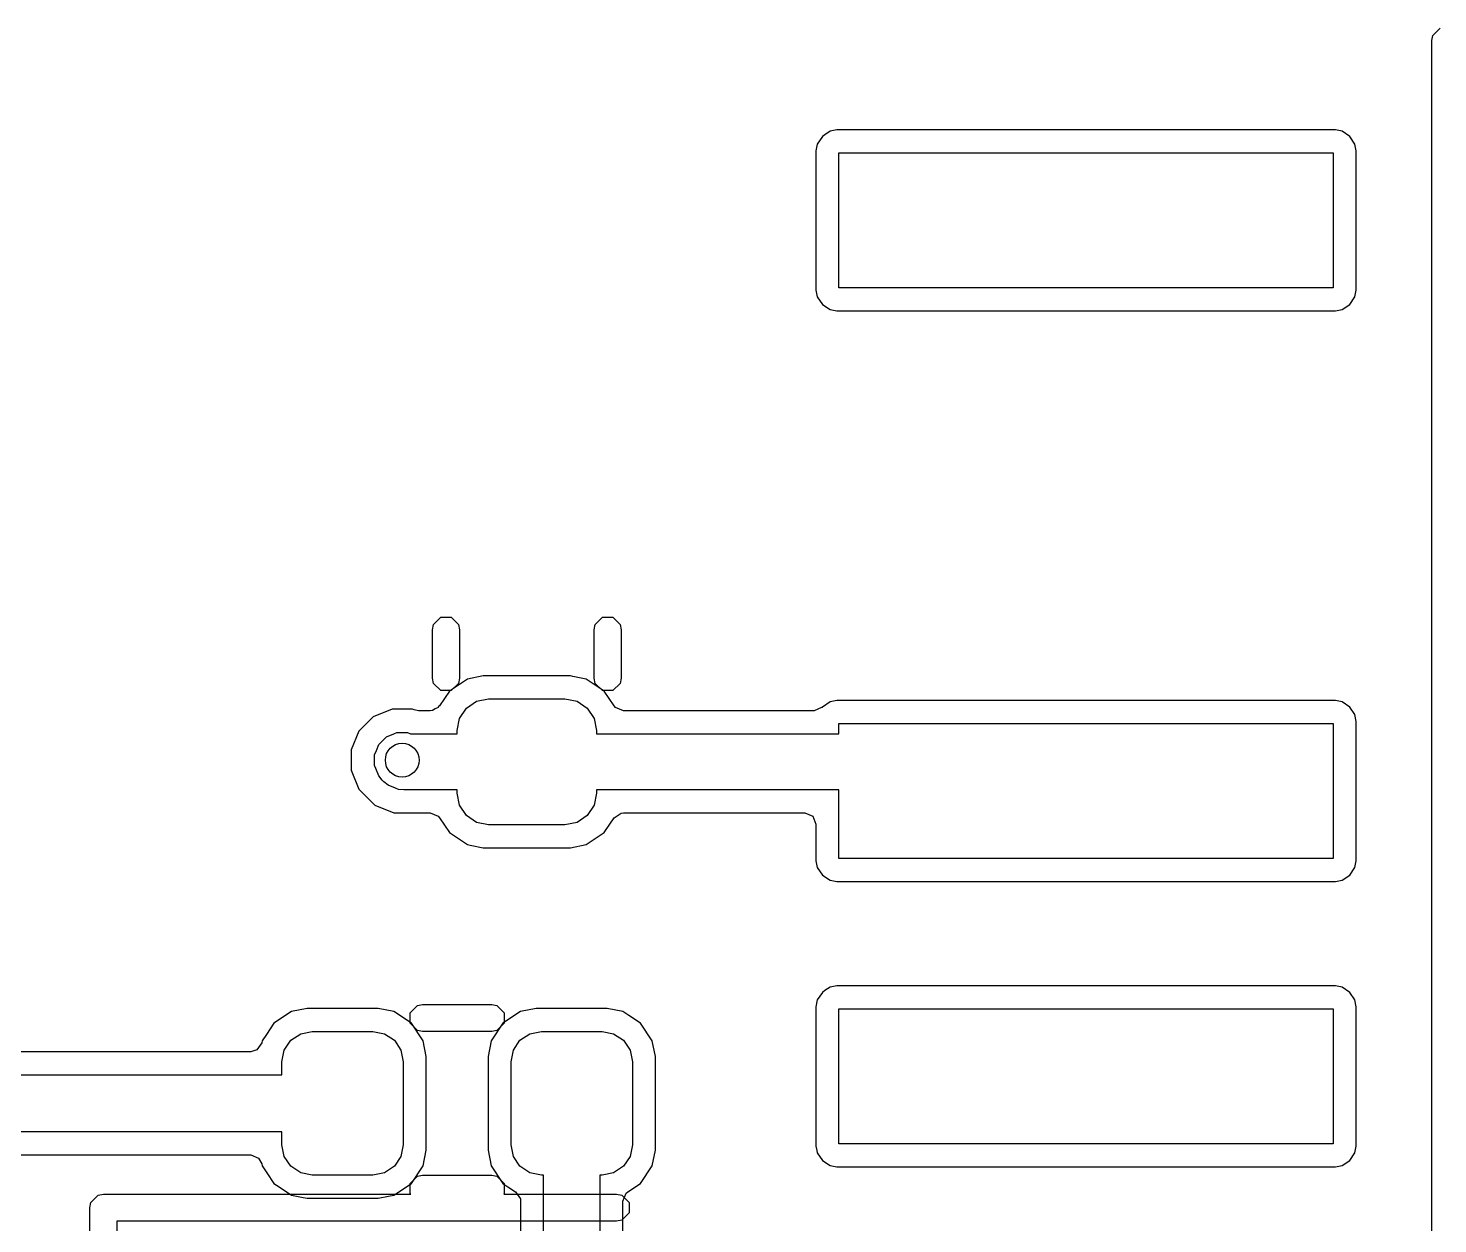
# Model space of a CAD drawing. Extents: x 125.5 to 181.1, y -135.3 to -67.6.
# Drawn here: x 162.73 to 169.01, y -107.06 to -101.74 of the extents above; entities that cross this region are included whole.
import ezdxf

# ---------------------------------------------------------------- set-up
doc = ezdxf.new("R2010")
doc.units = 0
doc.layers.add('BLACK', color=7, linetype='CONTINUOUS')

msp = doc.modelspace()

# ---------------------------------------------------------------- linework, layer by layer
at = {"layer": 'BLACK', "linetype": 'CONTINUOUS'}
for p, q in [((168.9848, -101.7974), (168.989367, -101.774439)), ((168.989367, -101.774439), (169.021839, -101.741967)), ((168.9848, -119.9074), (168.9848, -101.7974)), ((166.270902, -102.223502), (166.248247, -102.257407)), ((166.282151, -102.215985), (166.270902, -102.223502)), ((166.304806, -102.200847), (166.282151, -102.215985)), ((166.334704, -102.194901), (166.304806, -102.200847)), ((166.334708, -102.1949), (166.334704, -102.194901)), ((168.55489, -102.1949), (166.334708, -102.1949)), ((168.554895, -102.1949), (168.55489, -102.1949)), ((168.584793, -102.200847), (168.554895, -102.1949)), ((168.618698, -102.223502), (168.584793, -102.200847)), ((168.641353, -102.257407), (168.618698, -102.223502)), ((166.248247, -102.257407), (166.2423, -102.287305)), ((166.2423, -102.287305), (166.2423, -102.287306)), ((166.2423, -102.287306), (166.2423, -102.287308)), ((166.2423, -102.287308), (166.2423, -102.907491)), ((166.3448, -102.8974), (166.3448, -102.2974)), ((166.3448, -102.2974), (168.5448, -102.2974)), ((168.5448, -102.2974), (168.5448, -102.8974)), ((168.647299, -102.287306), (168.641353, -102.257407)), ((168.647299, -102.287308), (168.647299, -102.287306)), ((168.647299, -102.557138), (168.647299, -102.287308)), ((168.647299, -102.704747), (168.647299, -102.557138)), ((168.6473, -102.907495), (168.647299, -102.704747)), ((166.2423, -102.907491), (166.242301, -102.907494)), ((166.242301, -102.907494), (166.248247, -102.937393)), ((168.5448, -102.8974), (166.3448, -102.8974)), ((168.641353, -102.937393), (168.6473, -102.907495)), ((166.248247, -102.937393), (166.270902, -102.971298)), ((166.270902, -102.971298), (166.304807, -102.993953)), ((168.584793, -102.993953), (168.618698, -102.971298)), ((168.618698, -102.971298), (168.641353, -102.937393)), ((166.304807, -102.993953), (166.334705, -102.9999)), ((166.334705, -102.9999), (168.554894, -102.999899)), ((168.554894, -102.999899), (168.584793, -102.993953)), ((164.539367, -104.396603), (164.571839, -104.364131)), ((164.571839, -104.364131), (164.617761, -104.364131)), ((164.617761, -104.364131), (164.650233, -104.396603)), ((165.259367, -104.396603), (165.291839, -104.364131)), ((165.291839, -104.364131), (165.337761, -104.364131)), ((165.337761, -104.364131), (165.370233, -104.396603)), ((164.5348, -104.419564), (164.539367, -104.396603)), ((164.5348, -104.635236), (164.5348, -104.419564)), ((164.650233, -104.396603), (164.6548, -104.419564)), ((164.6548, -104.419564), (164.6548, -104.635236)), ((165.2548, -104.419564), (165.259367, -104.396603)), ((165.2548, -104.635236), (165.2548, -104.419564)), ((165.370233, -104.396603), (165.3748, -104.419564)), ((165.3748, -104.419564), (165.3748, -104.635236)), ((164.539367, -104.658197), (164.5348, -104.635236)), ((164.571839, -104.690669), (164.539367, -104.658197)), ((164.690177, -104.638971), (164.609966, -104.692566)), ((164.650233, -104.658197), (164.617761, -104.690669)), ((164.6548, -104.635236), (164.650233, -104.658197)), ((164.690184, -104.638968), (164.690177, -104.638971)), ((164.760906, -104.624901), (164.690184, -104.638968)), ((164.760916, -104.6249), (164.760906, -104.624901)), ((165.148684, -104.6249), (164.760916, -104.6249)), ((165.148685, -104.6249), (165.148684, -104.6249)), ((165.160366, -104.627223), (165.148685, -104.6249)), ((165.219414, -104.638968), (165.160366, -104.627223)), ((165.219418, -104.638969), (165.219414, -104.638968)), ((165.299633, -104.692567), (165.219418, -104.638969)), ((165.259367, -104.658197), (165.2548, -104.635236)), ((165.291839, -104.690669), (165.259367, -104.658197)), ((165.370233, -104.658197), (165.337761, -104.690669)), ((165.3748, -104.635236), (165.370233, -104.658197)), ((164.609966, -104.692566), (164.56646, -104.757679)), ((164.617761, -104.690669), (164.571839, -104.690669)), ((164.685805, -104.768405), (164.731224, -104.738057)), ((164.731224, -104.738057), (164.7848, -104.7274)), ((164.7848, -104.7274), (165.1248, -104.7274)), ((165.1248, -104.7274), (165.178376, -104.738057)), ((165.178376, -104.738057), (165.223795, -104.768405)), ((165.337761, -104.690669), (165.291839, -104.690669)), ((165.34314, -104.757679), (165.299633, -104.692567)), ((166.304806, -104.740847), (166.270899, -104.763504)), ((166.334704, -104.734901), (166.304806, -104.740847)), ((166.334708, -104.7349), (166.334704, -104.734901)), ((168.55489, -104.7349), (166.334708, -104.7349)), ((168.554895, -104.7349), (168.55489, -104.7349)), ((168.584793, -104.740847), (168.554895, -104.7349)), ((168.618698, -104.763502), (168.584793, -104.740847)), ((164.271128, -104.807138), (164.207138, -104.871128)), ((164.271134, -104.807134), (164.271128, -104.807138)), ((164.354746, -104.7725), (164.271134, -104.807134)), ((164.354747, -104.7725), (164.354746, -104.7725)), ((164.445253, -104.7725), (164.354747, -104.7725)), ((164.45393, -104.776094), (164.445253, -104.7725)), ((164.473063, -104.7799), (164.45393, -104.776094)), ((164.524887, -104.7799), (164.473063, -104.7799)), ((164.534642, -104.778939), (164.524887, -104.7799)), ((164.546769, -104.770835), (164.534642, -104.778939)), ((164.560242, -104.765255), (164.546769, -104.770835)), ((164.562201, -104.760524), (164.560242, -104.765255)), ((164.56646, -104.757679), (164.562201, -104.760524)), ((164.655457, -104.813824), (164.685805, -104.768405)), ((165.223795, -104.768405), (165.254143, -104.813824)), ((165.349358, -104.765255), (165.34314, -104.757679)), ((165.384713, -104.7799), (165.349358, -104.765255)), ((166.233794, -104.7799), (165.384713, -104.7799)), ((166.266801, -104.766227), (166.233794, -104.7799)), ((166.266809, -104.766238), (166.266801, -104.766227)), ((166.266862, -104.766201), (166.266809, -104.766238)), ((166.269149, -104.765255), (166.266862, -104.766201)), ((166.270899, -104.763504), (166.269149, -104.765255)), ((168.641353, -104.797407), (168.618698, -104.763502)), ((168.647299, -104.827306), (168.641353, -104.797407)), ((164.207135, -104.871132), (164.1725, -104.954747)), ((164.207136, -104.871131), (164.207135, -104.871132)), ((164.207138, -104.871128), (164.207136, -104.871131)), ((164.6448, -104.8674), (164.655457, -104.813824)), ((164.6448, -104.8824), (164.6448, -104.8674)), ((165.254143, -104.813824), (165.2648, -104.8674)), ((165.2648, -104.8674), (165.2648, -104.8824)), ((166.3448, -104.8824), (166.3448, -104.8374)), ((166.3448, -104.8374), (168.5448, -104.8374)), ((168.5448, -104.8374), (168.5448, -105.4374)), ((168.647299, -105.104747), (168.647299, -104.827306)), ((164.285056, -104.957135), (164.296066, -104.930554)), ((164.296066, -104.930554), (164.330554, -104.896066)), ((164.330554, -104.896066), (164.363547, -104.8824)), ((164.363547, -104.8824), (164.375613, -104.877402)), ((164.375613, -104.877402), (164.424387, -104.877402)), ((164.424387, -104.877402), (164.436453, -104.8824)), ((164.436453, -104.8824), (164.6448, -104.8824)), ((165.2648, -104.8824), (166.3448, -104.8824)), ((164.1725, -104.954747), (164.1725, -105.045253)), ((164.277402, -104.975613), (164.285056, -104.957135)), ((164.277402, -105.024387), (164.277402, -104.975613)), ((164.1725, -105.045253), (164.207135, -105.128868)), ((164.282868, -105.037584), (164.277402, -105.024387)), ((164.296066, -105.069446), (164.282868, -105.037584)), ((164.296071, -105.069451), (164.296066, -105.069446)), ((164.311612, -105.088388), (164.296071, -105.069451)), ((164.319012, -105.095788), (164.311612, -105.088388)), ((164.337948, -105.111328), (164.319012, -105.095788)), ((164.337954, -105.111334), (164.337948, -105.111328)), ((164.369815, -105.124531), (164.337954, -105.111334)), ((168.6473, -105.447495), (168.647299, -105.104747)), ((164.207135, -105.128868), (164.214535, -105.136268)), ((164.214535, -105.136268), (164.278532, -105.200265)), ((164.383013, -105.129998), (164.369815, -105.124531)), ((164.383014, -105.129998), (164.383013, -105.129998)), ((164.4074, -105.1324), (164.383014, -105.129998)), ((164.6448, -105.1324), (164.4074, -105.1324)), ((164.6448, -105.1474), (164.6448, -105.1324)), ((164.655457, -105.200976), (164.6448, -105.1474)), ((165.2648, -105.1474), (165.254143, -105.200976)), ((166.3448, -105.1324), (165.2648, -105.1324)), ((165.2648, -105.1324), (165.2648, -105.1474)), ((166.3448, -105.4374), (166.3448, -105.1324)), ((164.278532, -105.200265), (164.362147, -105.2349)), ((164.362147, -105.2349), (164.524887, -105.2349)), ((164.524887, -105.2349), (164.560242, -105.249545)), ((164.685805, -105.246395), (164.655457, -105.200976)), ((164.731224, -105.276743), (164.685805, -105.246395)), ((165.223795, -105.246395), (165.178376, -105.276743)), ((165.254143, -105.200976), (165.223795, -105.246395)), ((165.34314, -105.257121), (165.374958, -105.235861)), ((165.374958, -105.235861), (165.384713, -105.2349)), ((165.384713, -105.2349), (166.192301, -105.2349)), ((166.192301, -105.2349), (166.227656, -105.249545)), ((164.560242, -105.249545), (164.56646, -105.257121)), ((164.56646, -105.257121), (164.609966, -105.322232)), ((164.7848, -105.2874), (164.731224, -105.276743)), ((165.1248, -105.2874), (164.7848, -105.2874)), ((165.178376, -105.276743), (165.1248, -105.2874)), ((165.299633, -105.322233), (165.324578, -105.2849)), ((165.324578, -105.2849), (165.34314, -105.257121)), ((166.227656, -105.249545), (166.242301, -105.2849)), ((166.242301, -105.2849), (166.242301, -105.447494)), ((164.609966, -105.322232), (164.690181, -105.37583)), ((165.219419, -105.37583), (165.299633, -105.322233)), ((164.690181, -105.37583), (164.690185, -105.375831)), ((164.690185, -105.375831), (164.702185, -105.378217)), ((164.702185, -105.378217), (164.760915, -105.3899)), ((164.760915, -105.3899), (165.148684, -105.389899)), ((165.148684, -105.389899), (165.148685, -105.389898)), ((165.148685, -105.389898), (165.148693, -105.389898)), ((165.148693, -105.389898), (165.219415, -105.375831)), ((165.219415, -105.375831), (165.219415, -105.37583)), ((165.219415, -105.37583), (165.219419, -105.37583)), ((166.242301, -105.447494), (166.248247, -105.477393)), ((166.248247, -105.477393), (166.270902, -105.511298)), ((168.5448, -105.4374), (166.3448, -105.4374)), ((168.618698, -105.511298), (168.641353, -105.477393)), ((168.641353, -105.477393), (168.6473, -105.447495)), ((166.270902, -105.511298), (166.304807, -105.533953)), ((166.304807, -105.533953), (166.334705, -105.5399)), ((166.334705, -105.5399), (168.554894, -105.539899)), ((168.554894, -105.539899), (168.584793, -105.533953)), ((168.584793, -105.533953), (168.618698, -105.511298)), ((166.270902, -106.033502), (166.248247, -106.067407)), ((166.282151, -106.025985), (166.270902, -106.033502)), ((166.304806, -106.010847), (166.282151, -106.025985)), ((166.334704, -106.004901), (166.304806, -106.010847)), ((166.334708, -106.0049), (166.334704, -106.004901)), ((168.55489, -106.0049), (166.334708, -106.0049)), ((168.554895, -106.0049), (168.55489, -106.0049)), ((168.584793, -106.010847), (168.554895, -106.0049)), ((168.618698, -106.033502), (168.584793, -106.010847)), ((168.641353, -106.067407), (168.618698, -106.033502)), ((163.907134, -106.118678), (163.828571, -106.171171)), ((163.907135, -106.118678), (163.907134, -106.118678)), ((163.976404, -106.1049), (163.907135, -106.118678)), ((163.976408, -106.1049), (163.976404, -106.1049)), ((164.293192, -106.1049), (163.976408, -106.1049)), ((164.293195, -106.1049), (164.293192, -106.1049)), ((164.362465, -106.118678), (164.293195, -106.1049)), ((164.441028, -106.171171), (164.362465, -106.118678)), ((164.435726, -106.124439), (164.468198, -106.091967)), ((164.435726, -106.170361), (164.435726, -106.124439)), ((164.468198, -106.091967), (164.491159, -106.0874)), ((164.491159, -106.0874), (164.798441, -106.0874)), ((164.798441, -106.0874), (164.821402, -106.091967)), ((164.821402, -106.091967), (164.853874, -106.124439)), ((164.927134, -106.118678), (164.848571, -106.171171)), ((164.853874, -106.124439), (164.853874, -106.170361)), ((164.927135, -106.118678), (164.927134, -106.118678)), ((164.996404, -106.1049), (164.927135, -106.118678)), ((164.996408, -106.1049), (164.996404, -106.1049)), ((165.313192, -106.1049), (164.996408, -106.1049)), ((165.313195, -106.1049), (165.313192, -106.1049)), ((165.382465, -106.118678), (165.313195, -106.1049)), ((165.409022, -106.136423), (165.382465, -106.118678)), ((166.248247, -106.067407), (166.2423, -106.097305)), ((166.2423, -106.097305), (166.2423, -106.097306)), ((166.2423, -106.097306), (166.2423, -106.097308)), ((166.2423, -106.097308), (166.2423, -106.717491)), ((166.3448, -106.7074), (166.3448, -106.1074)), ((166.3448, -106.1074), (168.5448, -106.1074)), ((168.5448, -106.1074), (168.5448, -106.7074)), ((168.647299, -106.097306), (168.641353, -106.067407)), ((168.647299, -106.354747), (168.647299, -106.097306)), ((163.828571, -106.171171), (163.795567, -106.220567)), ((164.468198, -106.202833), (164.435726, -106.170361)), ((164.493521, -106.249734), (164.441028, -106.171171)), ((164.848571, -106.171171), (164.796078, -106.249734)), ((164.853874, -106.170361), (164.821402, -106.202833)), ((165.461028, -106.171171), (165.409022, -106.136423)), ((165.513521, -106.249734), (165.461028, -106.171171)), ((163.77608, -106.249732), (163.774504, -106.257654)), ((163.795567, -106.220567), (163.77608, -106.249732)), ((163.875076, -106.290738), (163.904341, -106.246941)), ((163.904341, -106.246941), (163.948138, -106.217676)), ((163.948138, -106.217676), (163.9998, -106.2074)), ((163.9998, -106.2074), (164.2698, -106.2074)), ((164.2698, -106.2074), (164.321462, -106.217676)), ((164.321462, -106.217676), (164.365259, -106.246941)), ((164.365259, -106.246941), (164.394524, -106.290738)), ((164.491159, -106.2074), (164.468198, -106.202833)), ((164.798441, -106.2074), (164.491159, -106.2074)), ((164.493521, -106.249735), (164.493521, -106.249734)), ((164.507299, -106.319004), (164.493521, -106.249735)), ((164.796078, -106.249735), (164.7823, -106.319004)), ((164.796078, -106.249734), (164.796078, -106.249735)), ((164.821402, -106.202833), (164.798441, -106.2074)), ((164.895076, -106.290738), (164.924341, -106.246941)), ((164.924341, -106.246941), (164.968138, -106.217676)), ((164.968138, -106.217676), (165.0198, -106.2074)), ((165.0198, -106.2074), (165.2898, -106.2074)), ((165.2898, -106.2074), (165.341462, -106.217676)), ((165.341462, -106.217676), (165.385259, -106.246941)), ((165.385259, -106.246941), (165.414524, -106.290738)), ((165.513521, -106.249735), (165.513521, -106.249734)), ((165.5273, -106.319008), (165.513521, -106.249735)), ((163.725465, -106.2979), (152.043172, -106.2979)), ((163.753245, -106.289472), (163.725465, -106.2979)), ((163.774504, -106.257654), (163.753245, -106.289472)), ((163.8648, -106.3424), (163.875076, -106.290738)), ((164.394524, -106.290738), (164.4048, -106.3424)), ((164.8848, -106.3424), (164.895076, -106.290738)), ((165.414524, -106.290738), (165.4248, -106.3424)), ((163.8648, -106.4004), (163.8648, -106.3424)), ((164.4048, -106.3424), (164.4048, -106.7124)), ((164.5073, -106.319008), (164.507299, -106.319004)), ((164.5073, -106.735792), (164.5073, -106.319008)), ((164.7823, -106.319004), (164.7823, -106.735795)), ((164.8848, -106.7124), (164.8848, -106.3424)), ((165.4248, -106.3424), (165.4248, -106.7124)), ((165.5273, -106.735792), (165.5273, -106.319008)), ((168.6473, -106.717495), (168.647299, -106.354747)), ((151.980005, -106.4004), (163.8648, -106.4004)), ((163.8648, -106.6544), (151.9274, -106.6544)), ((163.8648, -106.7124), (163.8648, -106.6544)), ((163.875076, -106.764062), (163.8648, -106.7124)), ((164.4048, -106.7124), (164.394524, -106.764062)), ((164.49352, -106.805068), (164.5073, -106.735792)), ((164.7823, -106.735795), (164.796078, -106.805064)), ((164.895076, -106.764062), (164.8848, -106.7124)), ((165.4248, -106.7124), (165.414524, -106.764062)), ((165.51352, -106.805068), (165.5273, -106.735792)), ((166.2423, -106.717491), (166.242301, -106.717495)), ((166.242301, -106.717495), (166.246138, -106.73679)), ((166.246138, -106.73679), (166.248247, -106.747393)), ((166.248247, -106.747393), (166.270902, -106.781298)), ((168.5448, -106.7074), (166.3448, -106.7074)), ((168.618698, -106.781298), (168.641353, -106.747393)), ((168.641353, -106.747393), (168.6473, -106.717495)), ((158.819344, -106.7569), (163.725465, -106.7569)), ((163.725465, -106.7569), (163.76082, -106.771545)), ((163.76082, -106.771545), (163.774504, -106.797145)), ((163.774504, -106.797145), (163.77608, -106.805068)), ((163.77608, -106.805068), (163.797104, -106.836534)), ((163.904341, -106.807859), (163.875076, -106.764062)), ((163.948138, -106.837124), (163.904341, -106.807859)), ((164.365259, -106.807859), (164.321462, -106.837124)), ((164.394524, -106.764062), (164.365259, -106.807859)), ((164.441028, -106.883628), (164.49352, -106.805068)), ((164.796078, -106.805064), (164.796078, -106.805065)), ((164.796078, -106.805065), (164.848571, -106.883628)), ((164.924341, -106.807859), (164.895076, -106.764062)), ((164.968138, -106.837124), (164.924341, -106.807859)), ((165.385259, -106.807859), (165.341462, -106.837124)), ((165.414524, -106.764062), (165.385259, -106.807859)), ((165.461028, -106.883628), (165.51352, -106.805068)), ((166.270902, -106.781298), (166.304807, -106.803953)), ((166.304807, -106.803953), (166.334705, -106.8099)), ((166.334705, -106.8099), (168.554894, -106.809899)), ((168.554894, -106.809899), (168.584793, -106.803953)), ((168.584793, -106.803953), (168.618698, -106.781298)), ((163.797104, -106.836534), (163.828571, -106.883628)), ((163.9998, -106.8474), (163.948138, -106.837124)), ((164.2698, -106.8474), (163.9998, -106.8474)), ((164.321462, -106.837124), (164.2698, -106.8474)), ((164.435726, -106.884439), (164.468198, -106.851967)), ((164.468198, -106.851967), (164.491159, -106.8474)), ((164.491159, -106.8474), (164.798441, -106.8474)), ((164.798441, -106.8474), (164.821402, -106.851967)), ((164.821402, -106.851967), (164.853874, -106.884439)), ((165.0198, -106.8474), (164.968138, -106.837124)), ((165.0298, -106.8474), (165.0198, -106.8474)), ((165.0298, -107.275758), (165.0298, -106.8474)), ((165.2898, -106.8474), (165.2798, -106.8474)), ((165.2798, -106.8474), (165.2798, -107.2524)), ((165.341462, -106.837124), (165.2898, -106.8474)), ((163.014367, -106.969439), (163.046839, -106.936967)), ((163.046839, -106.936967), (163.0698, -106.9324)), ((163.0698, -106.9324), (164.437765, -106.9324)), ((163.828571, -106.883628), (163.852326, -106.8995)), ((163.852326, -106.8995), (163.907132, -106.93612)), ((163.907132, -106.93612), (163.907134, -106.936121)), ((163.907134, -106.936121), (163.958853, -106.946408)), ((164.293192, -106.9499), (164.339168, -106.940754)), ((164.339168, -106.940754), (164.362464, -106.936121)), ((164.362464, -106.936121), (164.362465, -106.936121)), ((164.362465, -106.936121), (164.362465, -106.93612)), ((164.362465, -106.93612), (164.362468, -106.93612)), ((164.362468, -106.93612), (164.441028, -106.883628)), ((164.435726, -106.930361), (164.435726, -106.884439)), ((164.437765, -106.9324), (164.435726, -106.930361)), ((164.848571, -106.883628), (164.870879, -106.898533)), ((164.853874, -106.930361), (164.851835, -106.9324)), ((164.851835, -106.9324), (165.3548, -106.9324)), ((164.853874, -106.884439), (164.853874, -106.930361)), ((164.870879, -106.898533), (164.905079, -106.921384)), ((164.905079, -106.921384), (164.926339, -106.953202)), ((165.3548, -106.9324), (165.377761, -106.936967)), ((165.377761, -106.936967), (165.410233, -106.969439)), ((165.3823, -106.962957), (165.396945, -106.927602)), ((165.396945, -106.927602), (165.404515, -106.921388)), ((165.404515, -106.921388), (165.461028, -106.883628)), ((163.0098, -106.9924), (163.014367, -106.969439)), ((163.0098, -108.4624), (163.0098, -106.9924)), ((163.958853, -106.946408), (163.976408, -106.9499)), ((163.976408, -106.9499), (163.976414, -106.9499)), ((163.976414, -106.9499), (164.293186, -106.9499)), ((164.293186, -106.9499), (164.293192, -106.9499)), ((164.926339, -106.953202), (164.9273, -106.962957)), ((164.9273, -106.962957), (164.9273, -107.192373)), ((165.3823, -107.0999), (165.3823, -106.962957)), ((165.410233, -106.969439), (165.410233, -107.015361)), ((165.3548, -107.0524), (163.1298, -107.0524)), ((163.1298, -107.0524), (163.1298, -108.4024)), ((165.377761, -107.047833), (165.3548, -107.0524)), ((165.410233, -107.015361), (165.377761, -107.047833))]:
    msp.add_line(p, q, dxfattribs=at)
at = {"layer": 'BLACK'}
msp.add_circle((164.4, -105), 0.075, dxfattribs=at)

doc.saveas('drawing.dxf')
